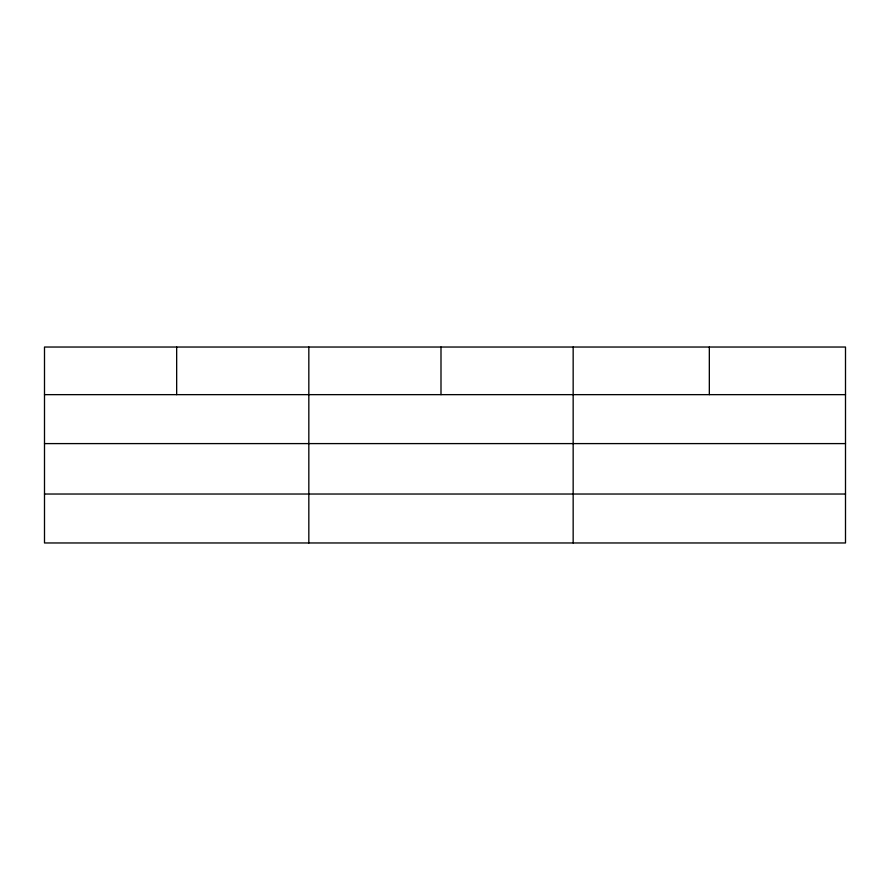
<?xml version="1.0" encoding="UTF-8"?>
<svg xmlns="http://www.w3.org/2000/svg" width="890" height="890" viewBox="0 0 890 890"><rect width="100%" height="100%" fill="white"/><g stroke="black" fill="none" stroke-linecap="round" stroke-linejoin="round"><path stroke-width="1.33" d="M845.5 443.598L845.5 347.033L44.5 347.033L44.5 542.967L845.5 542.967L845.5 443.598L44.5 443.598M44.5 394.648L845.5 394.648M44.5 494.028L845.5 494.028M709.33 347.033L709.33 394.648M573.16 347.033L573.16 542.967M440.995 347.033L440.995 394.648M308.83 347.033L308.83 542.967M176.665 347.033L176.665 394.648"/></g></svg>
